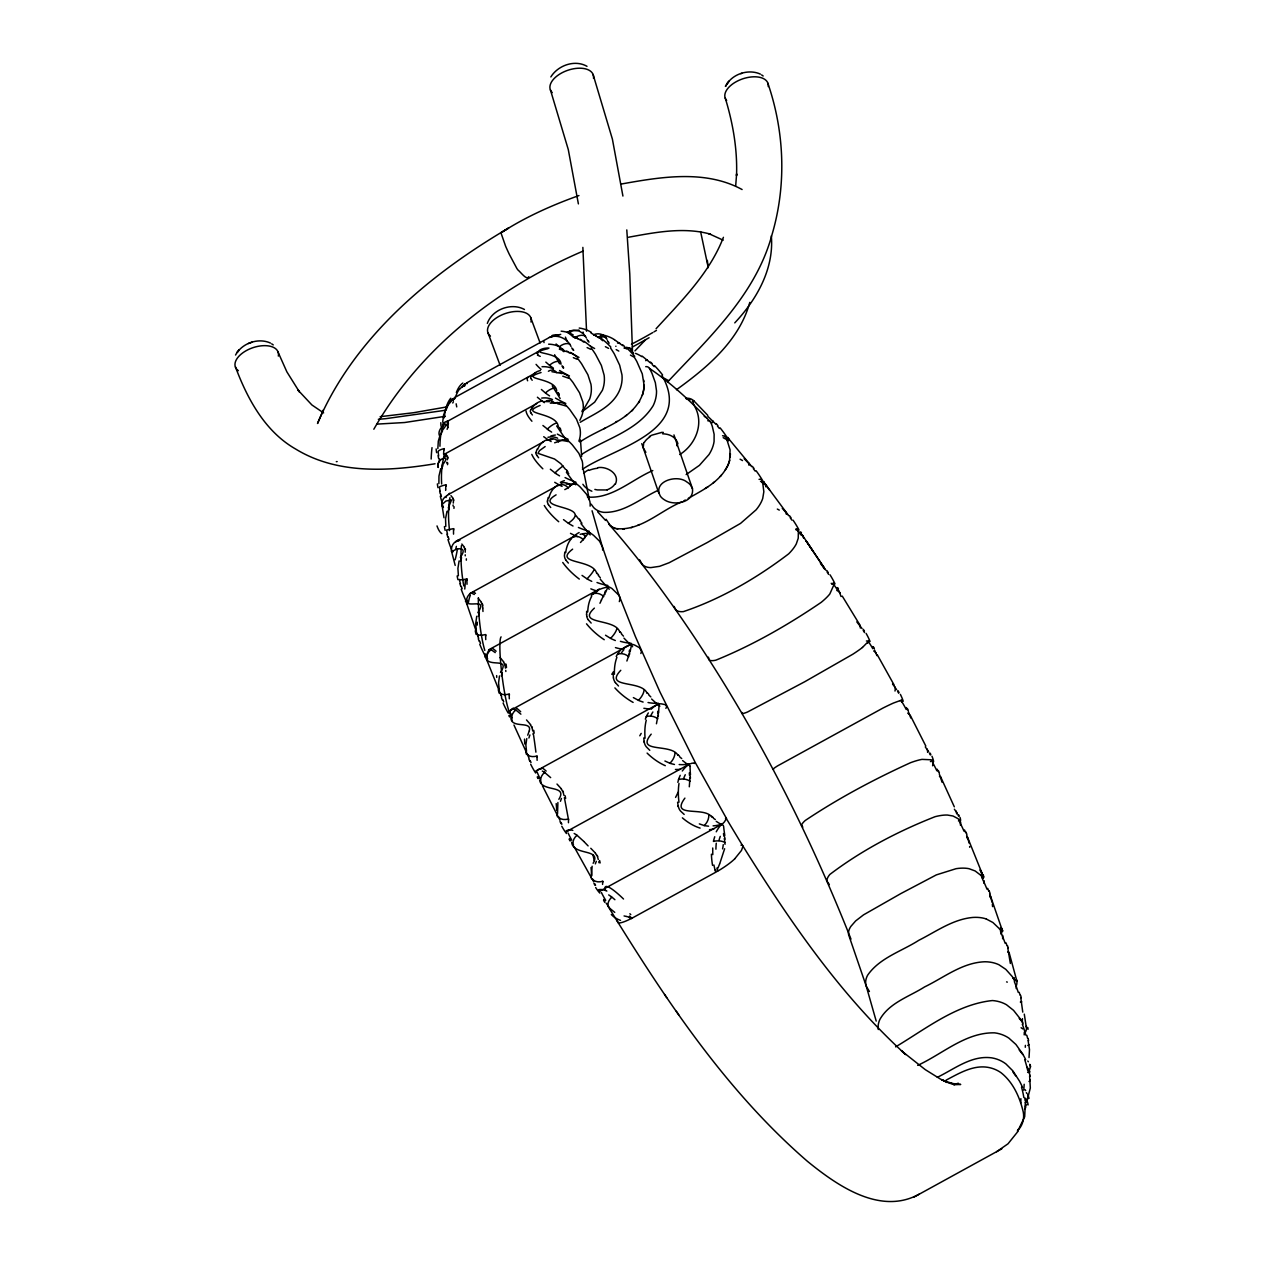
<?xml version="1.0" encoding="UTF-8"?>
<svg xmlns="http://www.w3.org/2000/svg" width="1265" height="1265" viewBox="0 0 1265 1265"><rect width="100%" height="100%" fill="white"/><g stroke="black" fill="none" stroke-linecap="round" stroke-linejoin="round"><path stroke-width="1.5" d="M656.44 723.77L657.753 716.812M445.77 486.029L445.707 488.986M465.235 554.797L465.235 555.841M465.251 552.204L465.204 550.054M537.119 760.328L537.008 756.976M657.689 713.476L657.737 711.246M453.534 534.13L453.503 529.798M725.035 844.293L724.545 839.881M688.239 498.394C702.518 490.219 718.631 482.455 726.806 467.37A29.886 19.339 -41.4 0 0 729.589 460.302L730.095 449.866L726.41 438.149M730.364 454.878L730.379 453.629M547.508 501.62L547.555 500.766M442.687 422.13L443.588 415.078L446.086 408.263M453.471 500.64L453.297 503.075M1010.356 963.471L1007.826 948.212M445.659 490.409L445.691 489.349M712.717 847.993L712.78 854.65M1022.768 1012.111L1020.76 997.611M708.432 657.168L709.08 659.729C765.625 747.773 812.51 842.031 850.981 939.12M568.459 822.724L568.444 819.783M443.873 449.834L443.572 454.182M689.884 778.781L689.298 786.798M586.644 611.311L586.612 614.474M1030.627 1066.869L1029.773 1064.26M628.942 654.764L629.021 653.689M628.926 654.985L626.887 661.026M453.044 505.968L453.123 504.988M735.677 185.939L736.625 173.843L736.53 175.677C737.511 149.397 732.941 123.148 725.256 98.085M730.158 457.392L730.284 456.143M446.64 408.927C445.391 403.835 460.349 390.901 447.952 405.116M443.936 456.127L444.442 454.261M602.567 884.425L602.693 881.942M629.195 652.06L629.496 650.147M536.091 452.554L536.218 451.811A24.731 16.983 11.7 0 1 536.376 451.257L537.198 448.996M547.619 500.134L548.172 497.509M564.807 552.062L564.506 554.987A24.731 20.43 21.9 0 0 564.411 555.683L564.538 556.632A9.725 8.033 -13.7 0 0 565.803 559.873M447.636 458.309L447.351 459.812M1029.03 1057.587L1029.489 1049.555L1028.081 1040.526M724.624 848.752L719.722 863.758M446.703 463.085L446.861 462.199M677.85 782.355L678.53 779.556A28.779 23.782 2.6 0 1 678.878 778.655M499.485 675.969L498.568 682.91L499.264 689.694M604.385 593.997L601.365 600.084M526.762 738.554L525.861 745.085L526.54 751.347M476.747 616.276L475.719 623.503L476.352 630.697M557.897 802.5L557.517 814.122M717.635 869.055L717.571 869.276A3.874 3.795 -2.2 0 0 717.382 870.636M459.1 560.948L457.914 568.349L458.389 575.796M765.926 486.867L764.914 483.515M749.781 302.398C739.329 340.649 707.309 367.467 676.459 389.731M592.131 866.225L591.419 876.487M446.988 511.345L445.549 518.792L445.802 526.366M454.42 399.123L457.63 391.96A32.684 30.597 38 0 1 459.59 388.972M579.876 442.007C601.175 427.364 633.243 420.549 642.841 393.636A29.886 27.008 -61.8 0 0 644.075 385.24L642.288 373.902L636.864 361.569A95.049 85.909 -61.7 0 0 634.287 357.252L630.429 355.101M642.335 395.233L642.841 393.636M604.765 592.637L605.318 591.071M645.34 719.168L646.257 716.654A28.779 21.442 -0.7 0 1 646.747 715.879M527.726 735.186L529.213 731.059M487.341 323.397C492.164 309.372 511.471 302.319 524.453 309.482M500.497 672.458C510.38 657.247 489.824 667.208 486.313 658.78M678.815 778.639L680.206 775.318M447.826 424.123L447.162 425.957M558.861 799.322C568.191 784.395 541.547 792.475 539.617 780.11M1026.294 1027.243L1024.286 1014.135M440.71 468.698L438.971 476.067L438.892 483.609M714.725 836.75L713.634 840.419A28.779 25.632 8.7 0 0 713.428 841.431A9.503 5.013 0.2 0 1 725.003 842.506M477.838 612.687C487.341 598.282 471.039 606.979 466.326 602.535M529.308 730.791C532.201 720.512 512.104 728.814 510.949 718.457M718.03 867.869L719.579 864.074M593.127 863.283C602.077 848.167 573.124 856.041 571.638 842.205M460.286 557.343C467.971 547.223 458.499 546.97 451.716 551.761A9.503 9.488 -12.2 0 1 456.396 541.135L557.897 485.428A9.503 8.223 68.1 0 1 568.222 487.831L569.55 486.313M723.422 237.314C709.57 273.208 681.566 300.864 656.076 328.726M440.41 434.053L438.307 441.2L437.848 448.569M1027.67 1098.226L1030.327 1087.995L1029.615 1075.867M643.759 442.529L643.221 447.699L645.862 452.348M741.859 712.48L742.096 713.523A30.234 3.036 -30.3 0 0 747.536 712.005L804.73 681.74L852.847 654.211A30.234 3.036 -30.3 0 0 862.477 647.459M323.366 409.923L317.531 423.49C353.884 337.407 429.784 274.41 508.577 228.064L500.893 232.665L505.62 246.232A85.625 21.394 61.2 0 0 509.257 254.186L516.879 268.496A8.412 2.103 61.2 0 0 518.049 270.078C520.69 272.07 526.92 280.909 528.849 276.687M447.351 495.137L543.571 441.722M448.316 507.771L451.542 499.912L445.865 501.067L441.959 504.656L443.983 517.717M584.066 538.479L584.398 537.751M583.94 538.764L580.493 542.479M725.62 86.4C731.312 74.176 748.248 68.531 760.376 74.113M684.903 798.12C669.786 818.439 704.194 806.026 711.752 817M531 409.56L532.106 407.694M616.229 656.472L617.399 654.29A9.503 7.511 22.6 0 1 628.768 656.756M646.621 715.848L648.328 712.922M442.181 465.22C453.25 452.554 434.891 458.91 438.338 467.481M615.407 484.116C620.261 473.837 606.979 466.153 598.029 467.623M579.844 420.359L581.726 416.169A30.234 28.289 14.3 0 0 582.817 401.906L579.528 392.783L573.029 382.52A93.452 87.427 14.3 0 0 568.538 377.049M373.823 429.246C420.091 348.16 498.046 287.44 583.181 251.055M726.806 467.37L725.225 470.058M454.135 397.858L540.013 350.626L538.368 351.607M651.206 734.143C634.935 753.719 671.541 742.855 678.008 755.411M442.054 430.717C453.803 416.691 435.302 428.234 439.667 435.935M725.383 86.305L729.083 81.134L727.011 83.522M235.543 355.022C241.884 343.242 258.218 337.407 270.473 343.068M455.463 542.369L456.222 541.325M638.793 402.602L639.631 401.211M453.123 400.373L453.866 399.187M584.968 536.676L585.774 535.506M600.29 889.864L599.926 890.497A95.049 9.551 -30.3 0 0 599.61 891.319L722.41 823.91A93.452 9.393 -30.3 0 0 724.355 821.981L726.521 818.534L695.291 762.574L659.935 691.923L635.33 636.39L619.138 595.499L611.928 588.494A93.452 45.303 -20.5 0 0 608.086 586.486M1018.325 1130.942L1008.015 1143.797L996.583 1151.735M550.844 76.928C557.976 65.385 574.769 59.329 586.992 66.318M462.057 387.422L465.141 383.88L459.685 389.067M620.783 670.292C603.31 688.808 641.766 679.621 647.095 693.299M617.858 653.594L619.866 651.127M591.229 595.799L592.668 593.997A9.503 7.954 35.2 0 1 603.769 596.606M1018.973 1128.586L1024.697 1116.742L1025.33 1102.78M584.193 408.5L589.632 399.06A30.234 29.111 38.6 0 0 590.961 384.26L587.877 374.709L581.631 363.877A93.452 90.005 38.6 0 0 577.299 358.09M531.68 376.069L533.055 374.63A39.294 22.39 49.4 0 1 540.361 370.55M1018.625 1129.013L1017.756 1130.04M594.376 608.117C575.654 625.274 615.628 617.794 619.771 632.168M556.094 494.852C530.462 509.89 595.673 504.245 568.301 523.236L563.494 519.615M1026.737 1104.677L1025.346 1106.069M720.354 476.352L721.414 475.15M734.759 322.875C756.66 299.584 774.164 268.86 771.334 235.843M582.121 410.809L583.181 409.67M634.935 350.879L645.593 339.747M667.793 381.777C708.843 337.976 755.932 294.508 772.045 234.515C786.624 185.117 784.553 131.813 767.855 83.221M734.791 858.745L741.496 850.428L742.966 846.206L726.173 818.328A30.234 3.036 -30.3 0 0 725.478 818.328M464.982 384.37L466.911 382.757M593.206 593.427L595.53 591.435M728.276 440.837L729.209 439.445A9.503 9.488 -6.5 0 0 724.56 436.536M572.634 549.152C552.378 564.649 593.38 558.608 596.716 573.535M583.655 473.252L586.043 471.355A10.658 4.127 -17.9 0 1 588.446 469.963M631.551 411.141L632.721 410.05M570.989 538.637L572.666 537.23A9.503 8.191 50.8 0 1 583.418 539.839M895.604 1046.882C925.917 1028.824 956.53 1004.252 992.44 1000.552A30.234 24.557 -7.7 0 1 1006.466 1004.726L1013.534 1010.34L1020.159 1018.72A93.452 75.932 -7.7 0 1 1023.195 1023.954M570.325 485.57L571.369 484.795M713.286 482.898L714.535 481.886M862.461 647.459L868.185 641.655A93.452 9.393 -30.3 0 0 868.66 640.549M679.764 454.546C695.529 444.758 704.368 423.649 694.785 406.587A95.049 71.473 -45.9 0 0 692.92 402.839M469.884 593.506L575.907 535.316M625.289 416.09L626.602 415.157M708.068 486.677L705.348 488.464M551.129 336.696L560.727 334.371M573.282 536.803L574.357 536.139M582.026 411.773L594.661 402.159L602.409 390.268A30.234 29.237 73.2 0 0 604.132 375.183L601.365 365.411L595.53 354.311A93.452 90.368 73.2 0 0 591.419 348.365M686.152 474.596L699.418 465.346L708.985 454.562A30.234 21.22 -43.5 0 0 714.077 441.501L714.124 434.274L712.322 426.416A86.4 60.641 -43.5 0 0 710.661 422.162A430.796 107.667 61.2 0 0 649.498 368.463A4.538 3.969 -56.4 0 0 645.719 366.676M654.005 331.841L656.44 330.418M615.628 422.146L617.035 421.308M545.152 446.561L539.523 450.609L537.973 453.344L554.544 459.005L560.822 463.686L565.582 469.426M649.087 337.739L639.078 343.384A300.754 165.114 -19 0 1 632.279 347.037M652.787 332.568L645.371 336.775A315.048 172.973 -19 0 1 631.456 344.207M917.678 1065.367C942.757 1053.887 965.812 1032.098 994.701 1032.857A30.234 26.755 0.6 0 1 1008.806 1038.059L1015.937 1044.479L1022.626 1053.887A93.452 82.699 0.6 0 1 1025.694 1059.706M604.085 428.724L605.54 427.902M608.275 906.689C664.742 998.417 725.398 1090.335 807.481 1161.365C837.24 1185.59 880.14 1215.618 919.086 1194.223M580.208 422.273C594.677 413.592 612.687 406.65 619.708 390.015A30.234 28.636 -78.3 0 0 621.985 374.914L619.644 365.142L614.363 354.026A93.452 88.503 -78.3 0 0 610.568 348.081M568.222 487.831L564.791 489.602M683.827 500.845L685.298 500.039M652.803 470.564C631.583 479.641 611.944 499.169 587.482 497.034M682.341 501.667C660.599 510.19 640.47 531.774 615.486 528.47A29.886 19.418 -42.2 0 1 610.394 525.734L606.077 519.267M466.69 382.884L549.643 337.328M446.766 421.688L535.569 372.938M444.632 454.119L536.692 403.598M658.211 490.282C640.596 498.378 624.024 513.1 603.674 512.357A30.234 21.22 -43.5 0 1 593.68 507.597L591.15 504.15M488.622 649.878L599.088 589.253M631.298 644.059L508.498 711.468A95.049 33.048 -23.3 0 0 509.431 712.416M665.864 708.337A30.234 6.104 -25.7 0 0 666.687 706.408L665.453 704.716L661.548 703.878A93.452 18.88 -25.7 0 0 658.543 703.814L535.743 771.207A95.049 19.196 -25.7 0 0 536.85 771.887M717.445 870.668L717.603 871.095A13.678 2.404 -31.4 0 1 715.974 872.107L633.132 917.568A13.536 2.688 -31.9 0 1 631.709 918.327A22.691 3.985 -31.4 0 1 618.174 922.738L616.972 920.54M937.318 1077.321C954.522 1069.004 971.583 1055.026 991.839 1057.872A30.234 28.289 14.3 0 1 1005.849 1063.865L1012.917 1070.917L1019.511 1081.132A93.452 87.427 14.3 0 1 1022.531 1087.41M913.852 1197.149L1001.801 1148.826M556.916 485.886L555.968 486.408A39.294 23.829 61.9 0 0 548.884 498.078M946.062 1080.168C959.945 1072.878 975.426 1063.359 991.728 1068.229A29.901 28.463 24.8 0 1 1000.963 1072.673C1013.123 1082.239 1019.796 1097.229 1023.259 1112.014A22.707 21.631 25 0 1 1017.329 1130.957M554.639 442.782L560.205 440.963A41.366 17.394 65.1 0 1 561.154 440.52L562.435 440.204M456.633 540.93L458.642 541.183M581.426 454.562C605.271 438.86 637.513 431.112 653.214 405.591A30.234 26.407 -56.4 0 0 656.535 390.996L655.349 382.678L652.044 373.491A86.4 75.489 -56.4 0 0 649.498 368.447M631.615 918.374L631.709 918.327A14.136 8.618 44.6 0 0 629.511 916.05M637.987 525.149L639.41 524.516M582.438 469.299C612.734 448.569 688.413 432.836 664.9 381.16A93.452 78.351 -52.1 0 0 661.959 375.658M540.108 405.448C516.579 414.825 556.806 411.757 558.26 426.526M593.838 334.64C598.44 332.6 605.176 334.324 606.963 339.384M558.592 485.128L561.486 484.163M740.831 73.686L741.938 73.275M248.351 343.542L252.099 342.183M578.927 195.569C552.441 204.962 524.928 217.311 502.237 232.096M550.923 336.79L552.805 336.269M958.301 1083.219L953.573 1084.722L960.704 1084.453L948.861 1083.077L954.901 1084.453L941.824 1079.788L947.39 1082.54L940.211 1078.934L925.268 1069.637L901.423 1050.788L905.693 1054.583C839.992 994.78 789.392 920.588 742.634 845.621L741.97 845.273A29.901 5.25 -31.4 0 0 740.974 845.178M630.998 527.726L632.389 527.299M546.559 440.394L548.71 439.825A9.503 8.033 84.2 0 1 558.545 441.896M541.056 372.543C516.784 379.959 555.999 376.986 556.726 391.185M692.714 401.163L694.09 401.084A9.503 9.44 -38.5 0 0 686.12 398.301M453.455 528.644L446.577 530.035L447.541 534.304M567.732 831.453L567.084 831.579A95.049 4.886 -28 0 1 566.372 831.658L689.172 764.25A93.452 4.807 -28 0 1 691.655 763.317L695.197 762.732A30.234 1.55 -28 0 1 694.39 763.475M607.232 489.966L597.539 489.934A23.213 13.725 -7.3 0 1 594.866 489.413M551.603 336.648C559.304 334.83 567.795 339.273 571.005 346.436M620.688 184.137C660.314 177.037 704.937 169.304 742.096 189.529M628.515 237.235C655.317 232.381 683.732 226.688 710.582 234.199L708.764 233.63L723.185 240.176M447.462 406.808L413.576 412.722L380.132 416.691M446.15 410.176L385.746 418.668A396.451 217.659 -19 0 1 378.33 419.284M1020.333 1002.038L1021.772 1001.817M555.493 403.013L550.307 403.14M555.635 402.982L556.6 402.823M445.343 416.296L404.626 422.526L377.049 424.107M549.469 439.682L552.615 439.24M547.982 348.666C523.742 354.485 560.664 350.626 560.996 364.273M435.049 463.765C388.814 471.355 337.455 474.581 295.789 449.122C265.017 431.586 247.466 398.981 235.448 366.929M773.595 769.436L773.073 769.12A30.234 1.55 -28 0 1 777.564 765.894L882.875 708.1A30.234 1.55 -28 0 1 893.454 703.04L900.87 700.32A93.452 4.807 -28 0 1 901.898 700.193A48.608 17.03 63 0 1 900.142 700.826M660.947 432.646L652.107 435.097A10.658 4.507 -26.5 0 0 649.34 436.536M568.554 331.999L567.273 332.11L573.899 337.265M622.886 529.244L624.198 529.134M569.013 331.968L571.132 331.904M544.156 401.637L545.326 401.59A9.503 7.622 -82.5 0 1 554.608 403.156M625.843 347.243L630.144 348.112L632.168 350.737M546.164 401.574L549.516 401.637M557.739 402.744L559.209 402.823M578.959 330.054L569.029 331.319L573.614 330.102L579.212 331.082L583.529 333.834L586.407 338.008M600.243 335.62L602.235 335.778M708.574 826.203L705.064 825.745A28.763 23.197 -61.6 0 1 704.131 825.586M1000.441 927.545L1001.927 929.301M557.391 372.653L558.814 372.827M557.059 372.622L556.553 372.558A9.503 7.005 -72.3 0 0 548.393 371.246M551.872 371.689L556.553 372.558M490.836 649.609L489.508 649.609A47.801 13.978 75 0 0 486.487 656.519M513.843 709.301L515.488 709.776A29.142 11.701 -73 0 1 515.867 710.108M674.451 764.487L670.814 763.57A28.763 25.126 -67.2 0 1 669.865 763.254M616.64 528.77L617.826 529.007M626.396 916.477L629.211 917.109M626.143 916.413L624.072 915.939M447.067 421.656L448 422.557M560.11 373.08L561.771 373.586M559.336 349.172L566.799 351.702M643.11 702.075L639.378 700.778A28.763 26.518 -77.3 0 1 638.414 700.304L633.37 697.6M542.305 771.081L544.25 772.029M572.476 336.158L580.366 339.985M615.328 640.533L611.533 638.888A28.763 27.356 85.1 0 1 610.584 638.303M986.305 919.007L992.899 922.501L998.891 928.241A93.452 57.004 -17.3 0 1 1001.564 931.941M490.852 649.577A29.142 8.602 -68.6 0 1 491.168 649.72L495.248 652.614M699.324 823.879L704.146 825.523A9.503 6.309 -65.4 0 0 708.811 814.755M568.222 352.287L570.041 353.188M591.751 581.362L587.972 579.433M590.976 332.964L599.167 337.961M574.168 833.477L576.445 834.821A29.142 16.666 -85.1 0 1 576.966 835.469M664.9 761.008L669.865 763.238A9.503 5.36 -59.4 0 0 674.988 752.77M573.013 526.019L569.266 523.884A28.763 27.277 34.4 0 1 568.38 523.141M979.837 870.051L981.94 873.056M614.395 339.668L622.744 345.677M802.832 827.136L801.599 825.444M559.525 475.877L555.873 473.6M323.634 412.928L311.917 404.974L297.686 389.778L299.394 391.881L286.87 371.847L278.031 352.081M608.686 894.908L611.248 896.6M551.651 432.14L548.14 429.815M581.9 340.87L583.829 342.135M614.758 912.381L609.967 908.476L606.188 903.226M549.579 395.913L546.243 393.621A28.763 22.881 3.5 0 1 545.579 392.846M642.161 356.113L650.526 362.944M562.878 349.346L560.016 347.353M553.343 368.083L550.243 365.901M605.524 635.22L610.552 638.366A9.503 3.036 -51 0 0 616.814 628.942M715.342 819.594L713.365 818.202M761.593 74.904L763.159 75.995M271.69 343.843L273.24 344.918M544.219 772.156A29.142 14.405 -78.5 0 1 544.709 772.536L550.67 777.627M582.026 575.401L586.992 578.832A9.503 1.739 -47.9 0 0 593.87 570.151M600.78 339.131L602.788 340.728M954.379 809.221L957.305 813.363M446.007 454.53L447.494 456.286M707.847 416.343L715.848 424.186M548.267 429.689A28.763 24.889 8.7 0 1 547.397 429.025L542.922 425.499M474.312 594.471L471.165 592.953A9.503 9.472 -40.1 0 0 466.817 603.848L466.817 603.848M829.366 884.583L826.994 881.12A30.234 10.515 -23.3 0 1 829.84 874.463C861.512 850.365 898.087 831.231 935.151 816.668A30.234 10.515 -23.3 0 1 947.374 815.04L953.004 816.004L957.795 818.534A93.452 32.495 -23.3 0 1 959.771 820.384M744.168 458.657L751.774 466.674M510.491 713.334L509.937 712.891A52.213 8.902 49.3 0 0 511.977 717.951M681.709 758.573L679.669 756.865M684.175 814.423L680.697 811.213A9.725 9.677 65.9 0 1 678.641 807.576L678.34 806.501M550.338 469.236L554.956 472.92A9.503 1.028 -43.2 0 1 563.099 466.026M624.404 347.084L626.46 348.966M649.783 750.303L646.447 746.967A9.725 9.567 8.5 0 1 644.518 743.282L644.296 742.191M782.276 508.324L788.728 515.725M556.094 343.985L559.336 346.784A9.503 6.151 -36.9 0 1 569.709 344.048M614.901 899.715L611.928 897.138A9.503 6.278 -36.8 0 0 608.386 906.515M541.404 389.493L545.421 392.972A9.503 3.748 -39.6 0 1 554.766 388.118M545.832 362.106L549.484 365.285A9.503 5.013 -38.2 0 1 559.367 361.49M856.816 621.906L862.05 628.578M650.827 696.92L648.755 694.944M629.891 913.757L630.776 914.595M925.268 746.888L928.621 751.695M618.522 685.994L615.359 682.61M694.09 401.084L693.663 400.815A41.35 3.163 65.6 0 1 693.615 400.72M450.957 495.659L453.012 498.204M520.895 714.172L515.899 710.013A9.503 8.776 -34.3 0 0 512.151 720.765M820.463 563.51L825.792 570.135M583.798 841.431L577.03 835.264A9.503 7.29 -35.7 0 0 573.519 845.257M590.771 848.277L595.594 853.258M892.537 684.001L896.616 689.599M652.187 364.557L654.258 366.66M538.02 354.469L537.182 353.473M591.166 623.06L588.225 619.755M694.817 401.827L707.768 415.331M556.995 784.047L561.486 788.949M623.487 636.153L621.415 633.971M461.836 544.029L464.445 547.286M526.509 719.943L530.604 724.639M568.365 563.083L565.708 559.936M728.45 438.465L750.604 465.22M478.344 598.44L481.475 602.298M500.07 657.563L503.723 661.911M597.618 511.756L605.54 520.421M532.201 380.259L530.984 378.694M550.718 507.518L548.362 504.624M538.621 457.74L536.629 455.179M532.407 414.967L530.762 412.833M608.75 524.026C645.909 566.356 678.688 612.355 709.08 659.729L709.444 660.045A30.234 7.558 -32.6 0 0 715.895 660.156C752.881 645.15 788.19 624.831 821.191 602.361A30.234 7.558 -32.6 0 0 829.824 593.965L833.73 585.205A93.452 23.355 -32.6 0 0 833.619 583.149M600.322 577.773L598.313 575.433M717.445 426.084L719.405 428.471M1027.702 1094.446L1029.062 1098.336M575.812 515.393L578.5 518.84M581.947 523.22L580.018 520.785M869.419 991.539L866.256 986.162L848.625 934.772A30.234 14.658 -20.5 0 1 850.807 926.47L855.662 920.92L863.552 914.848L900.917 893.549L936.369 874.874L956.119 868.676A30.234 14.658 -20.5 0 1 968.99 868.691L975.157 870.968L980.612 875.143A93.452 45.303 -20.5 0 1 982.968 877.957M753.308 468.619L755.158 471.07M1026.99 1093.545L1026.31 1092.66M765.357 484.147L787.621 514.254M568.791 473.822L566.989 471.371M800.445 532.328L801.251 533.466M790.151 517.67L791.858 520.105M764.693 483.23L769.547 490.077M676.316 1011.273L678.704 1014.72M664.552 994.511L666.702 997.579M561.17 430.827L559.525 428.424M824.78 568.697L806.042 540.74L824.242 567.922M801.931 534.526L813.284 551.493M827.089 572.033L828.607 574.389M837.082 587.64L838.031 589.174M559.288 395.265L557.833 392.972M863.189 630.381L864.517 632.579M842.269 596.115L859.994 625.163M604.891 901.17L603.816 899.383M802.469 535.38L803.639 538.115M563.194 368.02L561.945 365.885M872.66 646.542L873.72 648.423M897.581 691.259L898.688 693.236M595.562 885.231L594.708 883.697M570.531 840.324L569.645 838.711M838.822 590.534L841.067 596.527M877.325 654.859L894.149 685.045M590.945 876.993L574.136 846.807M572.776 349.757L571.748 347.859M906.309 707.562L907.432 709.776M561.913 824.179L560.996 822.392M929.411 753.165L930.265 754.889M874.574 650.052L876.914 655.634M593.728 881.847L592.194 878.764A9.503 7.574 -22.1 0 0 602.646 881.246M538.732 778.449L538.036 777.058M910.357 715.516L925.838 746.097M557.928 816.336L542.432 785.755M715.579 871.379L715.595 871.427A11.654 11.48 -34.3 0 1 714.867 869.798M587.798 340.949L587.023 339.336M937.175 769.215L938.33 771.697M531.031 762.51L530.098 760.502M559.968 820.273L558.387 816.779A9.503 6.625 -21.1 0 0 568.365 818.961L564.38 797.614M908.333 711.626L910.832 718.046M940.527 776.599L954.316 806.833M529.055 758.162L513.954 725.019M957.89 814.581L958.506 815.988M510.285 717.065L509.795 715.927M964.531 829.982L965.669 832.67M503.691 701.743L502.758 699.561M939.247 773.753L942.109 782.308M982.051 873.293L966.571 834.884M486.219 658.527L501.731 697.031M607.912 341.787L607.437 340.617M527.805 755.173L527.458 754.32A9.503 5.519 -19.9 0 0 536.898 756.043M987.68 888.362L988.771 891.208M500.134 365.332L488.021 332.948M480.542 643.347L479.656 641.039M501.067 695.323L500.197 692.951A9.503 4.301 -18.5 0 0 509.052 694.074M967.219 836.576L969.259 843.328M540.123 342.989L530.699 317.547M982.32 874.004L982.684 875.064M692.477 488.733L690.753 485.396A35.8 19.655 -19 0 0 686.816 481.949C676.965 473.964 651.934 481.586 660.52 496.386A35.8 19.655 -19 0 0 664.457 499.833C673.771 506.237 694.343 502.806 692.477 488.733L673.945 434.907M485.855 657.594L485.602 656.851M590.122 506.142A30.234 21.774 -13.2 0 0 589.759 501.051L586.644 494.362L580.35 487.151A93.452 67.298 -13.2 0 0 575.986 483.436M441.849 505.684L441.928 505.905A9.503 9.298 -22.5 0 1 447.209 495.548M1006.055 942.915L1007.067 945.841M462.168 588.794L461.346 586.407M989.61 893.517L992.14 902.404M478.676 638.398L477.253 634.16A9.503 3.004 -17 0 0 485.491 634.556M990.226 895.272L1001.754 928.747M478.059 636.611L466.421 602.804M639.663 559.873L642.335 564.57A30.234 15.923 -38 0 0 650.843 567.606L659.587 566.325L669.106 562.751L707.325 542.495L740.531 523.41L756.138 509.795A30.234 15.923 -38 0 0 762.716 498.489L763.839 491.721L762.906 484.448A93.452 49.224 -38 0 0 761.609 480.684M641.782 443.651L658.796 493.065M597.475 856.626L598.298 859.568M593.079 74.493L612.386 139.087L622.918 196.059M550.417 89.894L568.285 149.57L578.39 203.886M1019.21 992.313L1020.096 995.255M449.012 539.396L448.284 537.008M460.476 583.718L459.195 579.402A9.503 1.629 -15.2 0 0 466.801 578.943M632.563 352.16L632.374 351.512M714.915 869.64L713.903 864.991M563.21 792.364L563.937 795.385M1026.453 1026.326L1026.389 1026.057A9.503 9.298 -22.5 0 1 1025.109 1032.699M700.589 231.59L708.005 266.425M1016.791 980.739L1009.075 952.45A9.503 1.629 -15.2 0 0 1007.683 952.039M876.202 1021.092L865.94 985.071A30.234 18.437 -17.3 0 1 867.6 975.252C879.649 957.763 901.597 951.359 918.833 940.29C936.242 931.53 952.94 919.212 972.896 917.441A30.234 18.437 -17.3 0 1 986.321 918.991M592.067 510.76L602.029 545.705L619.66 597.096A30.234 14.658 -20.5 0 1 619.312 601.618M455.194 565.408L451.494 551.161M1026.832 1035.308L1027.56 1038.217M441.406 496.402L440.805 494.03M532.154 728.023L532.755 731.043M674.071 606.409L675.921 609.983A30.234 11.891 -35.1 0 0 683.385 611.628C721.082 598.946 757.039 577.915 788.696 553.817A30.234 11.891 -35.1 0 0 796.302 543.903L798.231 538.242L798.341 532.375A93.452 36.748 -35.1 0 0 797.646 529.418M589.379 499.77L583.197 469.046M598.788 861.718L599.009 862.762M440.204 491.389L439.414 487.246A9.503 1.139 -10.8 0 1 445.754 484.859M1028.714 1070.87L1029.251 1073.669M439.524 460.839L439.082 458.562M678.167 805.694L677.597 802.2M505.035 665.169L505.462 668.141M724.497 839.596L724.292 838.474M723.896 836.26L723.485 833.556M644.138 741.385L643.759 737.938M533.103 733.305L533.277 734.412M613.478 677.914L613.651 678.973A9.725 9.266 -6.8 0 0 615.423 682.562M438.67 456.048L438.164 452.111A9.503 2.483 -8 0 1 443.92 448.68M586.77 616.245L586.66 615.233A24.731 21.568 31.3 0 1 586.501 614.458M1024.808 1098.115L1025.14 1100.74M482.534 605.35L482.771 607.927M643.727 380.148L643.917 381.682M689.852 778.513L689.725 777.453M505.731 670.371L505.858 671.494M707.356 260.416L708.147 267.753M992.377 904.096L992.551 906.594M509.163 695.086L509.321 698.786M689.504 775.382L689.314 772.899M581.647 456.459L580.493 439.983M626.792 229.914L629.78 274.031L632.468 351.385M485.602 635.631L485.76 639.631M582.865 247.387L586.549 331.193M482.977 611.469L482.787 608.212M466.896 580.082L467.006 584.288M969.654 846.491L969.702 847.281M467.006 382.852L467.022 383.69M442.813 426.827L442.766 425.499A9.503 3.748 -4.6 0 1 447.984 421.008M657.753 716.559L657.705 715.342M613.177 673.771L613.367 677.123A24.731 22.264 44.5 0 0 613.335 677.914M337.154 461.583A12.887 10.278 -48.5 0 1 336.316 461.662M552.252 92.598A22.707 12.539 -19.1 0 1 567.653 70.334A22.707 12.539 -19.1 0 1 593.491 78.335M726.648 100.488A22.612 12.413 -19 0 1 742.855 78.794A22.612 12.413 -19 0 1 768.25 86.589M490.456 336.095A22.707 12.381 -18.9 0 1 505.162 313.594A22.707 12.381 -18.9 0 1 531 322.006M238.358 370.692A22.612 12.413 -19 0 1 251.988 348.017A22.612 12.413 -19 0 1 278.332 356.097M707.783 420.786A4.538 3.178 -43.5 0 1 710.661 422.162M644.375 442.402A12.697 5.629 -26.1 0 1 649.91 436.884M676.807 444.379A23.213 15.322 -26.6 0 1 676.838 445.754M662.607 433.816A30.613 19.37 -34.5 0 1 677.914 443.825M661.057 432.472A23.213 11.638 -30.7 0 1 663.35 432.393M588.952 470.422A12.697 5.186 -17.5 0 1 597.57 468.256M614.837 484.084A12.16 7.068 -16.4 0 1 607.153 489.808M591.862 491.215A30.613 15.812 -2.9 0 1 582.88 484.274M722.536 435.729A48.608 11.322 41.1 0 1 724.608 436.172M726.363 437.975A51.802 5.439 70.8 0 1 728.197 439.651M720.149 427.902A51.802 21.979 50.9 0 1 727.454 438.006M728.324 440.41A48.608 10.104 38.1 0 1 723.201 437.674M748.959 463.259A9.503 2.562 -41.1 0 1 748.738 465.046M752.359 466.358A41.366 12.587 50.3 0 1 753.956 468.414M756.138 470.786A51.802 20.588 49.3 0 1 762.811 480.858M762.953 482.503A48.608 12.697 42.3 0 1 760.534 481.38M759.047 479.34A48.608 13.52 45.5 0 1 760.534 479.356M761.846 481.491A51.802 6.815 72 0 1 764.25 484.258M727.802 437.5A41.35 3.716 67.1 0 1 728.071 437.579M740.104 459.211A33.649 28.289 1 0 1 742.492 460.571M729.684 460.286A29.886 19.513 -40.9 0 1 726.916 467.37M615.486 528.47A29.886 19.339 -41.4 0 1 610.394 525.734M786.087 512.278A9.503 3.89 -39.5 0 1 786.213 514.128M789.534 515.725A41.366 11.432 49.9 0 1 791.036 517.78M793.06 520.168A51.802 19.007 48 0 1 798.974 529.893M798.579 530.841A48.608 14.721 47 0 1 796.017 529.845M795.859 529.039A48.608 15.148 50.4 0 1 797.092 528.675M797.994 530.841A51.802 8.349 73 0 1 800.951 534.779M763.854 481.522A41.35 4.428 68.5 0 1 764.345 482.028M762.131 482.218A9.503 9.329 -22.2 0 1 765.847 484.906M777.327 509.068A33.649 25.585 -2.3 0 1 779.287 510.111M823.357 566.752A9.503 5.139 -38 0 1 823.705 568.507M826.836 570.499A41.366 10.231 49.9 0 1 828.18 572.507M830.03 574.816A51.802 17.251 47.1 0 1 835.027 583.892M834.236 584.177A48.608 16.145 52.1 0 1 831.2 583.339M831.99 584.319A48.608 16.16 55.6 0 1 833.477 582.944M833.967 584.904A51.802 9.978 73.7 0 1 837.414 590.043M800.808 532.012A41.35 5.297 69.7 0 1 801.457 532.913M800.35 534.225A9.503 8.934 -23.3 0 1 803.164 536.581M859.884 625.337A9.503 6.278 -36.8 0 1 860.295 628.025M863.315 629.337A41.366 9.029 50.1 0 1 864.469 631.219M866.098 633.37A51.802 15.401 46.6 0 1 870.067 641.497M869.008 641.165A48.608 16.919 57.5 0 1 866.414 640.96M867.616 643.221A48.608 16.524 60.9 0 1 868.865 640.881M868.913 642.43A51.802 11.67 74.2 0 1 872.787 648.739M837.667 587.656A41.35 6.262 70.8 0 1 838.458 588.937M836.908 590.518A9.503 8.349 -22.9 0 1 840.213 593.095M894.75 686.595A9.503 7.29 -35.7 0 1 894.988 691.022M898.039 690.737A41.366 7.859 50.5 0 1 898.988 692.429M900.364 694.359A51.802 13.456 46.4 0 1 903.21 701.253M901.945 702.328A48.608 16.224 66.3 0 1 902.404 701.079M902.008 702.059A51.802 13.393 74.3 0 1 906.199 709.475M873.482 647.016A41.35 7.337 71.6 0 1 874.368 648.629M873.688 650.985A9.503 7.574 -22.1 0 1 876.076 653.104M927.087 749.022A9.503 8.112 -34.8 0 1 927.593 752.375M930.154 753.165A41.366 6.752 51.3 0 1 930.85 754.604M931.957 756.233A51.802 11.496 46.5 0 1 933.617 761.657M932.4 760.36A48.608 16.492 68.5 0 1 930.408 761.593M932.637 765.799A48.608 15.291 71.5 0 1 933.27 762.083M932.463 762.352A51.802 15.101 74.1 0 1 936.843 770.78M932.526 760.645A93.452 18.88 -25.7 0 0 930.993 759.775L921.979 759.38A30.234 6.104 -25.7 0 0 910.531 762.7C874.162 779.256 838.442 798.278 805.236 820.495A30.234 6.104 -25.7 0 0 801.599 825.444M907.353 708.558A41.35 8.476 72.2 0 1 908.302 710.456M907.748 713.207A9.503 6.625 -21.1 0 1 909.883 715.073M956.119 811.086A9.503 8.776 -34.3 0 1 956.625 813.901M958.791 815.008A41.366 5.724 52.2 0 1 959.25 816.115M960.04 817.411A51.802 9.567 47 0 1 960.483 821.111M959.455 819.578A48.608 15.291 73.7 0 1 958.459 821.001M960.404 825.191A48.608 13.725 76.5 0 1 960.72 822.408M959.518 821.87A51.802 16.745 73.6 0 1 963.993 831.168M938.424 770.733A41.35 9.661 72.5 0 1 939.389 772.868M939.436 776.204A9.503 5.519 -19.9 0 1 940.812 777.532M981.118 871.237A9.503 9.219 -34.7 0 1 981.419 875.76M983.221 874.637A41.366 4.807 53.3 0 1 983.411 875.364M983.854 876.265A51.802 7.716 47.8 0 1 983.095 878.084M982.494 876.55A48.608 13.472 78.6 0 1 981.877 878.163M983.901 883.207A48.608 11.575 81 0 1 984.059 880.63M982.526 879.175A51.802 18.279 72.8 0 1 986.969 889.169M965.907 831.99A41.35 10.863 72.6 0 1 966.84 834.283M966.934 837.873A9.503 4.301 -18.5 0 1 968.073 838.901M1001.469 928.02A9.503 9.456 -40 0 1 1001.168 934.202M1002.765 930.455A41.366 4.016 54.7 0 1 1002.702 930.787M1002.702 931.167A51.802 5.977 49 0 1 1000.773 930.993M1000.947 929.791A48.608 11.069 83 0 1 1000.504 931.767M1002.639 938.772A48.608 8.902 85 0 1 1002.75 935.436M1000.947 932.843A51.802 19.687 71.7 0 1 1005.201 943.358M989.135 890.797A41.35 12.033 72.3 0 1 990.005 893.201M989.736 896.853A9.503 3.004 -17 0 1 991.017 897.691M1016.665 980.011A9.503 9.488 -12.3 0 1 1016.428 985.419M1016.965 980.992A41.366 3.368 56.1 0 1 1016.665 980.928M1015.89 980.391A51.802 4.396 50.3 0 1 1012.996 978.288M1014.372 977.766A48.608 8.159 86.8 0 1 1014.071 980.059M1016.222 988.582A48.608 5.756 88.4 0 1 1016.301 985.815M1014.309 981.593A51.802 20.92 70.3 0 1 1018.262 992.408M1015.083 981.007A93.452 67.298 -13.2 0 0 1012.19 976.501L1005.802 969.354L998.907 964.721A30.234 21.774 -13.2 0 0 985.119 961.764C962.554 962.396 944.117 977.481 924.589 986.921C909.156 996.725 889.2 1002.765 879.808 1019.574A30.234 21.774 -13.2 0 0 878.274 1029.52M1007.509 945.682A41.35 13.172 71.8 0 1 1008.3 948.133M1006.576 981.893A33.649 7.384 5 0 1 1007.319 982.114M1022.784 1022.167A51.802 3.02 52 0 1 1019.226 1018.42M1022.468 1018.61A48.608 4.807 -89.9 0 1 1022.231 1021.535M1024.207 1034.881A48.608 2.214 -88.7 0 1 1024.302 1032.208M1022.31 1024.223A51.802 21.948 68.6 0 1 1025.82 1035.134M1020.602 995.302A41.35 14.231 71.1 0 1 1021.266 997.737M1021.108 1027.733A33.649 11.369 8.7 0 1 1022.705 1028.872M1030.263 1064.687A9.503 8.887 -23.3 0 1 1027.623 1072.404M1028.366 1061.778A41.366 2.609 59.4 0 1 1027.797 1061.035M1022.784 1054.504A51.802 1.882 53.8 0 1 1019.163 1049.918M1025.393 1045.364A48.608 1.075 -87.1 0 1 1025.283 1047.278M1027.876 1027.639A48.608 1.613 -86.4 0 1 1028.018 1029.378M1024.729 1059.706A51.802 22.738 66.7 0 1 1027.702 1070.459M1028.081 1038.423A41.35 15.18 70.1 0 1 1028.603 1040.795M1028.872 1044.605A9.503 1.139 -10.8 0 1 1027.765 1045.459M1026.911 1067.027A33.649 14.99 13.4 0 1 1029.963 1072.04M1028.334 1095.284A9.503 8.27 -22.9 0 1 1025.203 1102.527M1025.694 1090.62A41.366 2.498 61.1 0 1 1025.03 1089.639M1015.653 1075.867A51.802 0.996 55.8 0 1 1012.838 1071.803M1020.823 1102.906A48.608 2.91 -85 0 1 1020.887 1098.637M1024.176 1084.279A48.608 5.661 -84.7 0 1 1023.78 1090.161M1021.535 1087.157A51.802 23.276 64.6 0 1 1023.844 1097.546M1029.773 1074.001A41.35 16.018 68.8 0 1 1030.121 1076.246M1030.121 1079.741A9.503 2.483 -8 0 1 1028.983 1081.496M1025.725 1098.336A33.649 18.137 19.1 0 1 1028.113 1104.946M566.024 831.089A47.801 16.176 59.4 0 1 572.824 830.378M571.733 840.102A52.213 12.271 48.3 0 1 568.143 833.066M566.467 833.54A52.213 15.038 76.2 0 1 561.786 826.235M556.205 803.591A47.801 7.337 82.1 0 1 556.711 810.438M591.482 878.875A35.594 22.422 -6 0 1 591.103 876.519M594.945 885.184A41.713 7.527 71.7 0 1 593.933 883.365M599.847 893.106A52.213 13.045 76.3 0 1 595.673 887.524M591.008 867.6A47.801 9.677 78.3 0 1 591.656 875.57M598.582 889.769A47.801 15.623 54 0 1 606.852 891.082M605.729 900.348A52.213 13.994 48.3 0 1 601.397 892.521M570.12 841.019A41.777 8.033 50.4 0 1 569.044 839.075M595.325 863.869A32.684 8.855 -59.7 0 1 596.337 861.323M722.378 823.831A48.608 36.574 61.7 0 1 713.096 825.855M723.406 825.444A51.802 13.599 48.2 0 1 716.243 821.365M724.813 835.485A51.802 9.693 75.5 0 1 723.596 826.219M716.243 831.801A48.608 36.812 66.6 0 1 722.236 823.673M714.124 828.733A47.058 35.452 64.3 0 1 709.491 829.698M678.53 779.556A9.503 6.009 5.7 0 1 690.137 781.248M690.453 778.212A41.366 12.429 72.3 0 1 690.216 776.204M690.469 774.781A51.802 11.622 76 0 1 690.089 766.179M682.294 771.002A48.608 36.922 58.7 0 1 689.125 764.187M689.03 763.918A48.608 36.29 54 0 1 679.178 764.55M690.358 766.242A51.802 11.875 48.3 0 1 682.594 760.565M713.128 817.459A41.35 12.95 50.5 0 1 711.562 816.257M678.151 792.159A33.649 6.72 -62 0 1 675.573 797.424M588.114 845.906A39.373 0.965 45.3 0 1 583.924 841.557M595.388 853.448A9.345 7.78 57.6 0 1 596.764 855.535M597.175 855.346A10.531 9.171 58.5 0 1 597.665 856.579M599.626 860.532A36.226 8.064 73.5 0 1 600.148 862.951M592.937 854.855A39.357 1.471 76.9 0 1 594.218 860.516M602.82 881.294A29.063 16.16 23.2 0 1 602.852 881.99M700.13 828.101A39.389 23.814 48.9 0 1 682.373 817.838M678.182 806.548A24.731 22.296 77.1 0 1 677.993 805.726M678.973 802.216A39.294 19.244 80.1 0 1 678.989 783.462M683.559 778.797A47.058 29.032 84.1 0 1 685.266 774.733M535.996 771.65A47.801 16.066 64.7 0 1 541.42 768.883M540.234 778.813A52.213 10.563 48.7 0 1 537.388 772.709M535.664 773.01A52.213 16.951 75.7 0 1 530.668 764.218M524.501 739.108A47.801 4.586 85.3 0 1 524.769 743.994M541.183 782.829A9.503 8.128 -34.8 0 1 544.756 772.377M557.517 816.905A35.594 25.996 -0.2 0 1 556.932 814.17M561.075 823.689A41.713 8.681 72.2 0 1 560 821.523M538.02 778.576A41.777 6.878 51.1 0 1 537.214 776.947M560.458 801.298A32.684 12.887 -59 0 1 561.454 798.468M680.617 769.262A47.058 35.388 56.6 0 1 675.447 769.468M646.257 716.654A9.503 6.847 13 0 1 657.8 718.82M658.353 716.132A41.366 13.551 71.7 0 1 658.29 714.282M658.67 712.954A51.802 13.583 76.1 0 1 659.192 705.301M651.001 709.333A48.608 36.385 50.9 0 1 658.638 703.957M658.338 703.214A48.608 35.341 46.9 0 1 648.044 702.534M659.871 706.218A51.802 10.167 48.7 0 1 651.601 699.007M679.479 756.091A41.35 11.812 50.1 0 1 677.882 754.667M641.197 733.4A33.649 2.419 -59.1 0 1 639.79 735.787M541.942 767.792A39.373 2.483 47.9 0 1 546.148 771.065M561.296 789.139A9.345 7.732 72.8 0 1 562.545 791.273M562.957 791.052A10.531 9.092 75.9 0 1 563.415 792.317M565.139 795.78A36.226 6.736 77.6 0 1 565.645 798.405M568.57 819.008A29.063 18.169 30.7 0 1 568.649 819.831M665.311 765.689A39.389 22.612 44.9 0 1 647.111 753.102M644.138 742.223A24.731 22.501 60.7 0 1 643.996 741.401M645.071 738.238A39.294 20.793 77.4 0 1 646.257 720.196M650.763 715.737A47.058 30.977 79.6 0 1 652.882 711.974M509.257 712.954A47.801 15.338 70 0 1 513.432 708.147M508.214 713.065A52.213 18.769 74.9 0 1 503.091 703.04M496.655 675.589A47.801 1.455 88.1 0 1 496.718 677.408M526.493 754.478A35.594 28.889 7.8 0 1 525.75 751.394M530.003 761.53A41.713 9.883 72.5 0 1 528.897 759.111M509.384 716.733A41.777 5.819 52 0 1 508.878 715.484M528.912 738.001A32.684 16.714 -59 0 1 529.909 734.949M649.546 708.89A47.058 34.693 49.2 0 1 643.869 708.274M644.075 690.311A9.503 4.254 -54.7 0 1 638.398 700.336M629.559 654.432A41.366 14.579 70.8 0 1 629.685 652.772M630.207 651.554A51.802 15.512 75.9 0 1 631.709 645.087M623.107 648.36A48.608 35.183 44 0 1 631.488 644.407M631.045 643.237A48.608 33.791 40.7 0 1 620.419 641.339M632.626 646.763A51.802 8.523 49.4 0 1 623.945 638.098M631.298 644.059A93.452 32.495 -23.3 0 1 634.745 645.118L639.442 647.696L641.276 650.732A30.234 10.515 -23.3 0 1 640.865 653.515M648.676 694.2A41.35 10.626 49.9 0 1 647.079 692.603M613.399 671.81A33.649 2.056 -56.8 0 1 611.801 674.308M515.994 707.815A39.373 3.7 50.9 0 1 520.674 711.705M530.43 724.829A9.345 7.463 86.7 0 1 531.537 726.948M531.948 726.695A10.531 8.76 -88.9 0 1 532.344 727.944M533.735 730.332A36.226 5.028 81.2 0 1 534.194 733.21M533.466 734.506A39.357 2.214 81.3 0 1 535.901 752.153M537.151 756.106A29.063 19.639 39.7 0 1 537.245 757.039M633.117 702.407A39.389 21.062 41.7 0 1 614.885 687.891M614.411 674.277A39.294 22.058 74.1 0 1 616.909 657.326M617.589 654.337A28.779 18.659 -2.3 0 1 618.047 653.657M621.368 653.025A47.058 32.416 74.2 0 1 623.93 649.657M487.657 658.986A52.213 7.337 50.2 0 1 486.219 654.922M484.811 655.207A52.213 20.446 73.7 0 1 479.751 644.233M477.253 622.238A47.801 1.945 -89.7 0 1 477.221 625.084M486.408 655.317A95.049 46.078 -20.5 0 1 485.301 653.894M487.167 660.615A9.503 9.219 -34.7 0 1 491.168 649.704M499.122 693.125A35.594 31.056 19.3 0 1 498.315 689.757M502.505 700.288A41.713 11.085 72.6 0 1 501.43 697.679M484.985 657.12A41.777 4.87 53.1 0 1 484.78 656.314M501.335 675.826A32.684 20.24 -59.8 0 1 502.347 672.585M621.637 649.056A47.058 33.38 42.6 0 1 615.454 647.601M604.797 594.613A41.366 15.496 69.7 0 1 605.113 593.206M605.808 592.147A51.802 17.378 75.3 0 1 608.291 587.055A48.608 33.364 38.1 0 0 599.31 589.537M607.848 585.458A48.608 31.641 35.7 0 1 597.001 582.501M609.256 589.269A51.802 6.989 50.3 0 1 600.258 579.228M621.495 633.322A41.35 9.44 50 0 1 619.913 631.615M601.476 599.974A33.649 6.562 -55.1 0 1 599.942 603.263M492.322 648.392A39.373 4.617 54 0 1 496.101 651.222M503.533 662.101A9.345 7.005 -81.9 0 1 504.482 664.141M504.909 663.872A10.531 8.207 -77 0 1 505.241 665.074M506.095 664.172A36.226 3.02 84.3 0 1 506.506 667.556M511.977 714.029A39.357 4.333 82.8 0 1 502.822 681.535A39.357 4.333 82.8 0 1 501.098 636.88M509.321 694.137A29.063 20.556 50 0 1 509.431 695.149M604.243 639.726A39.389 19.228 39.1 0 1 586.517 623.819M588.304 619.708A9.725 8.744 -11.8 0 1 586.707 616.245M587.735 611.928A39.294 22.991 70.4 0 1 591.672 596.416M592.937 594.06A28.779 15.496 -2.9 0 1 593.491 593.506M596.1 592.21A47.058 33.301 68 0 1 599.136 589.332M467.323 600.843A95.049 57.969 -17.3 0 1 466.706 599.91M468.445 602.535A47.801 12.033 79.7 0 1 470.374 595.277M471.023 592.763A29.142 5.218 -65 0 1 471.228 592.811M476.099 634.382A35.594 32.416 36 0 1 475.261 630.776M479.277 641.497A41.713 12.271 72.3 0 1 478.265 638.746M467.797 603.279A52.213 5.914 51.4 0 1 467.038 600.812M465.473 601.349A41.777 4.048 54.5 0 1 465.567 601.001M478.328 616.387A32.684 23.371 -61.7 0 1 479.403 613.035M597.475 591.166A47.058 31.483 37.1 0 1 590.834 588.842M588.004 579.354A28.763 27.609 59.3 0 1 587.039 578.753M584.667 538.194A41.366 16.287 68.4 0 1 585.189 537.072A33.649 11.005 -53.9 0 0 582.849 534.257M586.074 536.202A51.802 19.117 74.4 0 1 589.553 532.644M580.192 534.32A48.608 30.977 33.3 0 1 589.854 533.261M589.316 531.316A48.608 28.969 31.7 0 1 578.39 527.458M590.202 534.953A51.802 5.582 51.5 0 1 580.967 523.599M589.506 532.502A93.452 57.004 -17.3 0 1 593.649 535.411L599.547 541.199L602.33 546.78A30.234 18.437 -17.3 0 1 602.63 550.069M598.582 574.99A41.35 8.254 50.4 0 1 597.08 573.203M472.715 591.894A39.373 5.186 57.4 0 1 475.498 593.427M481.301 602.504A9.345 6.341 -73 0 1 482.06 604.417M482.503 604.101A10.531 7.432 -68 0 1 482.756 605.239M484.795 650.4A39.357 6.578 84 0 1 478.376 597.649M485.776 634.603A29.063 20.857 61.1 0 1 485.886 635.694M579.291 579.07A39.389 17.141 37.1 0 1 562.751 562.482M565.708 552.694A39.294 23.592 66.3 0 1 571.179 538.953M573.077 537.325A28.779 12.049 -2.8 0 1 573.709 536.913M575.591 534.842A47.058 33.617 61.5 0 1 579.133 532.533M455.827 549.184A47.801 9.551 83.8 0 1 456.365 546.353M456.586 540.645A29.142 1.597 -62.2 0 1 456.602 540.724M457.946 579.67A35.594 32.953 58 0 1 457.155 575.923M460.871 586.596A41.713 13.409 71.8 0 1 459.954 583.798M465.71 600.227A52.213 21.916 72.2 0 1 461.219 589.269M452.838 551.999A52.213 4.649 52.7 0 1 452.491 550.765M451.336 550.892A41.777 3.384 55.9 0 1 451.7 551.018M460.428 561.201A32.684 26.043 -65.2 0 1 461.583 557.786M577.52 536.55A47.058 29.048 32.8 0 1 570.483 533.356M569.693 486.566A41.366 16.919 66.8 0 1 570.42 485.744M571.495 485.128A51.802 20.683 73.1 0 1 575.923 483.183M566.23 484.084A48.608 28.051 29.8 0 1 576.35 484.368M575.923 482.155A48.608 25.822 28.9 0 1 565.06 477.569M575.702 484.78A51.802 4.348 53 0 1 566.372 472.24M580.54 520.642A41.35 7.131 51 0 1 579.117 518.824M561.375 482.945A33.649 15.291 -53.2 0 1 568.87 484.068M458.041 540.139A39.373 5.408 60.8 0 1 459.891 540.266M464.255 547.492A9.345 5.503 -66.1 0 1 464.793 549.247M465.299 548.852A10.531 6.452 -61.3 0 1 465.457 549.895M466.326 560.174A36.226 1.739 89.2 0 1 466.326 558.814M463.796 585.901A39.357 8.871 84.6 0 1 461.425 545.579M467.101 578.991A29.063 20.572 72.2 0 1 467.196 580.129M465.425 580.414A47.801 5.566 -88 0 1 464.761 589.047M558.719 521.733A39.389 14.832 35.9 0 1 544.282 505.478M548.488 504.561A9.725 7.147 -14.3 0 1 547.366 501.652M547.508 500.766A24.731 18.896 15.7 0 1 547.587 500.118M558.545 485.554A28.779 8.396 -2 0 1 559.257 485.286M560.363 482.345A47.058 33.349 54.9 0 1 564.411 480.653M446.166 497.256A29.142 2.151 -60 0 1 446.055 497.556M445.138 530.367A35.594 32.653 80.8 0 1 444.426 526.556M447.747 536.977A41.713 14.468 71 0 1 446.988 534.178M451.463 549.374A52.213 23.15 70.3 0 1 447.968 539.507M443.114 506.49A52.213 3.589 54.3 0 1 442.924 505.747M443.303 507.36A41.777 2.894 57.5 0 1 443.43 507.502M448.063 511.677A32.684 28.194 -71.2 0 1 449.328 508.245M562.071 486.377A47.058 26.138 29.6 0 1 554.734 482.313M555.968 473.474A28.763 26.359 18 0 1 555.05 472.81M562.419 440.173A51.802 22.074 71.5 0 1 567.748 439.92M557.77 440.062A48.608 24.699 27.3 0 1 568.222 441.58M568.017 439.176A48.608 22.28 27 0 1 557.343 434.085M565.755 439.271A51.802 3.336 54.6 0 1 556.663 425.941M567.874 440.489A93.452 75.932 -7.7 0 1 572.381 444.916L578.896 453.36L582.185 461.045A30.234 24.557 -7.7 0 1 582.548 468.129M567.779 471.639A41.35 6.072 51.9 0 1 566.467 469.821M547.966 437.279A33.649 19.275 -53.1 0 1 557.659 438.196M448.901 494.631A39.373 5.281 64.3 0 1 449.85 493.303M452.823 498.426A9.345 4.522 -60.7 0 1 453.123 499.991M453.692 499.517A10.531 5.297 -56.1 0 1 453.755 500.434M453.945 508.372A36.226 4.396 -89.2 0 1 454.072 506.712M449.565 530.588A39.357 11.179 84.7 0 1 449.929 497.667M453.771 528.644A29.063 19.687 82.5 0 1 453.835 529.829M457.487 548.694A47.801 9.298 -87 0 1 455.131 559.794M542.843 468.809A39.389 12.397 35.2 0 1 531.806 454.404M536.771 455.115A9.725 6.104 -14.1 0 1 535.886 452.585M537.657 449.407A39.294 23.703 57.5 0 1 546.338 439.983M549.959 440.014A28.779 4.601 -0.7 0 1 550.734 439.888M550.813 436.014A47.058 32.495 48.7 0 1 555.398 435.034M437.975 487.689A35.594 31.514 -80.9 0 1 437.374 483.878M440.252 493.824A41.713 15.417 69.9 0 1 439.651 491.105M442.307 503.138A52.213 24.146 68.2 0 1 440.299 496.196M438.006 467.165A9.503 8.887 -23.3 0 1 440.647 459.448M441.517 469.03A32.684 29.743 -81.4 0 1 442.924 465.631M551.145 441.564A47.058 22.817 27.4 0 1 543.713 436.71M547.271 429.135A9.503 2.404 -41.3 0 1 556.015 423.237M556.521 402.649A41.366 17.694 63.3 0 1 557.628 402.491M559.114 402.46A51.802 23.213 69.5 0 1 565.234 403.915M557.723 403.835A48.608 20.967 25.7 0 1 565.645 405.923M565.803 403.472A48.608 18.453 25.9 0 1 555.462 398.08M560.142 398.522A51.802 2.53 56.3 0 1 552.236 385.762M565.376 404.737A93.452 82.699 0.6 0 1 569.914 409.749L576.508 419.221L579.844 427.728A30.234 26.755 0.6 0 1 578.88 441.2M560.648 429.183A41.35 5.107 53 0 1 559.446 427.428M541.705 398.08A33.649 22.896 -53.8 0 1 552.489 399.534M445.58 456.681A39.373 4.791 67.6 0 1 445.739 453.914M447.272 456.554A9.345 3.4 -56.4 0 1 447.304 457.898M448 457.25A10.531 4.001 -52 0 1 447.984 458.025M447.51 464.666A36.226 7.116 -88.2 0 1 447.794 463.037M441.659 484.005A39.357 13.441 84.4 0 1 444.236 456.317M446.102 484.827A29.063 18.216 -88.5 0 1 446.118 486.013M441.849 533.609A47.801 13.045 -86.5 0 1 437.01 525.924M531.917 421.229A39.389 9.867 35.1 0 1 526.098 410.983M530.936 412.754A9.725 4.918 -13.4 0 1 530.288 410.698M530.857 410.034A24.731 14.753 9.3 0 1 531.079 409.575M532.312 407.883A39.294 23.213 53.3 0 1 542.606 400.942M551.35 402.001A28.779 0.806 1.2 0 1 552.03 402.001M436.615 452.68A35.594 29.569 -68.1 0 1 436.156 448.964M438.528 458.23A41.713 16.239 68.7 0 1 438.117 455.653M440.947 434.322A32.684 30.676 82.2 0 1 442.513 431.017M544.377 402.649A47.058 19.181 26 0 1 537.388 397.226M558.656 372.432A41.366 17.789 61.4 0 1 559.936 372.622M561.613 372.938A51.802 24.082 67.3 0 1 568.444 376.053M562.767 376.179A48.608 16.983 25 0 1 568.649 378.267M569.44 375.958A48.608 14.405 25.6 0 1 559.573 370.503M559.557 363.751A51.802 1.992 58.2 0 1 554.608 354.753M559.272 394.316A41.35 4.285 54.2 0 1 558.213 392.64M542.037 366.708A33.649 26.043 -55.6 0 1 553.438 368.937M448.284 427.554A39.373 3.969 70.9 0 1 447.763 423.49M447.668 422.937A9.345 2.182 -52.9 0 1 447.399 424.075M448.395 423.111A10.531 2.593 -48.7 0 1 448.316 423.68M447.114 429.325A36.226 9.851 -87.8 0 1 447.573 427.823M439.935 446.26A39.357 15.591 83.4 0 1 444.521 422.858M444.284 448.585A29.063 16.224 -80.9 0 1 444.236 449.755M431.159 459.037A47.801 16.73 -86.7 0 1 432.013 447.652M527.632 380.781A39.389 7.321 35.6 0 1 528.327 377.334M531.189 378.535A9.725 3.653 -12.3 0 1 530.652 376.986M531.553 376.48A24.731 12.255 8.1 0 1 531.853 376.116M441.058 426.226A35.594 26.865 -59.3 0 1 440.805 422.7M446.355 408.405A32.684 30.961 59.8 0 1 448.126 405.243M541.072 369.412A47.058 15.306 25.5 0 1 536.075 364.367M550.433 365.775A28.763 20.414 0.6 0 1 549.674 365.174M559.604 348.966A9.503 6.214 -64.6 0 1 564.285 350.848M566.609 351.132A41.366 17.71 59.5 0 1 568.032 351.654M569.898 352.318A51.802 24.683 64.9 0 1 577.283 357.015M573.33 357.647A48.608 12.808 25 0 1 577.125 359.26M578.975 357.394A48.608 10.262 26 0 1 570.894 352.824M567.115 340.981A51.802 1.708 60.1 0 1 565.423 337.123M563.684 367.862A41.35 3.589 55.7 0 1 562.751 366.297M548.615 344.191A33.649 28.652 -59.2 0 1 560.427 347.211A28.763 17.536 -0.8 0 1 559.573 346.673M456.744 406.903A39.373 2.815 73.8 0 1 456.159 403.804M453.455 398.981A9.345 0.886 -50.1 0 1 452.854 399.914M454.862 397.89A10.531 1.091 -45.9 0 1 454.894 398.064M452.775 403.013A36.226 12.555 -87.9 0 1 453.408 401.717M444.3 417.782A39.357 17.568 81.9 0 1 450.767 398.222M448.363 420.818A29.063 13.741 -74.7 0 1 448.3 421.577M537.483 355.212A39.389 4.807 36.7 0 1 540.234 356.382M537.593 353.251A9.725 2.309 -10.9 0 1 536.961 352.334M538.321 351.955A24.731 9.551 7.8 0 1 538.669 351.702M539.649 350.199A39.294 21.22 46 0 1 549.026 348.065M544.061 342.594A47.058 11.306 25.6 0 1 543.792 340.633M573.472 337.328A9.503 5.234 -58.8 0 1 577.646 338.577M580.161 339.273A41.366 17.441 57.6 0 1 581.71 340.127M583.734 341.123A51.802 24.984 62.4 0 1 591.53 347.258M587.102 347.59A48.608 8.57 25.6 0 1 590.708 349.298M594.629 348.523A48.608 6.104 27 0 1 590.518 346.199M583.339 333.359A51.802 1.692 62.1 0 1 583.086 332.047M573.693 350.389A41.35 3.068 57.2 0 1 572.903 348.966M561.138 331.177A33.649 30.66 -66.2 0 1 573.172 334.893M464.318 386.331A36.226 15.133 -88.8 0 1 465.156 385.272M456.365 392.482A39.357 19.339 79.8 0 1 462.832 383.058M562.783 350.879A39.389 2.388 38.2 0 1 563.89 351.702M550.686 337.312A9.725 0.917 -9.1 0 1 549.469 337.249M551.034 337.075A24.731 6.705 8.2 0 1 551.445 336.949M552.157 335.462A39.294 19.75 43.2 0 1 559.004 334.83M575.67 338.293A28.763 14.31 -1.3 0 1 575.259 337.976M574.737 337.929A9.503 7.179 -35.8 0 1 585.537 336.205M593.633 335.178A9.503 4.127 -54.2 0 1 596.289 336.047M599.009 337.138A41.366 16.998 55.9 0 1 600.654 338.293M602.788 339.637A51.802 24.968 59.9 0 1 610.837 347.053M605.382 346.705A48.608 4.364 26.9 0 1 608.56 348.349M618.806 351.085A48.608 2.04 28.7 0 1 616.182 349.614M605.223 337.249A51.802 1.945 64.1 0 1 605.397 336.585M588.984 342.183A41.35 2.72 58.9 0 1 588.336 340.918M579.228 328.046A33.649 32.005 -79.6 0 1 591.34 332.347M569.598 332.284A24.731 3.795 9.3 0 1 570.072 332.268M617.541 343.1A9.503 2.894 -50.6 0 1 619.771 343.305M622.665 344.823A41.366 16.382 54.3 0 1 624.357 346.246M626.602 347.891A51.802 24.652 57.4 0 1 634.73 356.366M631.14 350.342A51.802 2.451 65.9 0 1 631.567 349.915M609.113 343.289A41.35 2.546 60.5 0 1 608.623 342.183M597.981 337.423A9.503 8.033 -34.9 0 1 606.457 338.15M602.361 334.925A33.649 32.653 75.2 0 1 614.426 339.637M599.167 337.36A39.294 16.081 39.2 0 1 601.966 338.34M644.027 385.24A29.886 26.881 -62.2 0 1 642.778 393.621M1025.63 1101.135A41.35 16.698 67.3 0 1 1025.789 1103.207M1025.52 1106.353A9.503 3.732 -4.6 0 1 1024.713 1108.836M611.185 896.822A29.142 18.422 86.9 0 1 611.849 897.375M604.86 902.435A41.777 9.235 49.9 0 1 603.547 900.285M620.53 920.382A33.111 23.434 -20.1 0 1 611.311 914.516M629.227 917.631A5.028 3.637 28.8 0 1 631.504 918.532M725.066 839.122A41.366 11.258 72.6 0 1 724.671 837.003M605.54 890.323A38.235 6.167 48.8 0 1 623.519 899.004M715.927 849.194A39.452 23.26 77.6 0 1 716.275 843.217M718.931 840.608A47.058 26.628 87.7 0 1 720.275 836.355M734.839 858.714A22.707 4.016 -31.4 0 1 717.635 871.19M716.907 868.913A15.243 13.567 -54.9 0 1 717.302 867.664M723.248 844.64A35.025 26.328 -48.9 0 1 722.584 848.862M712.543 865.386A38.915 17.441 82.2 0 1 711.404 854.175M686.136 398.76A48.608 8.586 37.1 0 1 689.963 400.025M692.287 401.179A51.802 4.222 69.3 0 1 693.568 401.906M712.907 420.913A9.503 1.186 -42.9 0 1 711.515 423.301M716.211 423.633A41.366 13.694 50.9 0 1 717.888 425.609M704.226 416.359A33.649 30.392 7.2 0 1 706.692 417.83M654.574 365.696A51.802 24.035 55 0 1 662.607 374.978M668.521 380.623A48.608 3.526 31.3 0 1 662.148 377.112M645.703 360.683A9.503 1.581 -47.6 0 1 647.506 360.193M650.542 362.106A41.366 15.623 52.9 0 1 652.281 363.767M633.591 353.583A41.35 2.562 62.3 0 1 633.259 352.682M624.072 348.144A9.503 8.713 -34.3 0 1 631.962 349.852M635.583 353.378A33.649 32.59 42.5 0 1 641.829 356.635M239.196 349.978L237.108 352.429L239.196 349.978M615.992 346.246A48.608 1.818 30.9 0 0 615.834 346.357"/></g></svg>
